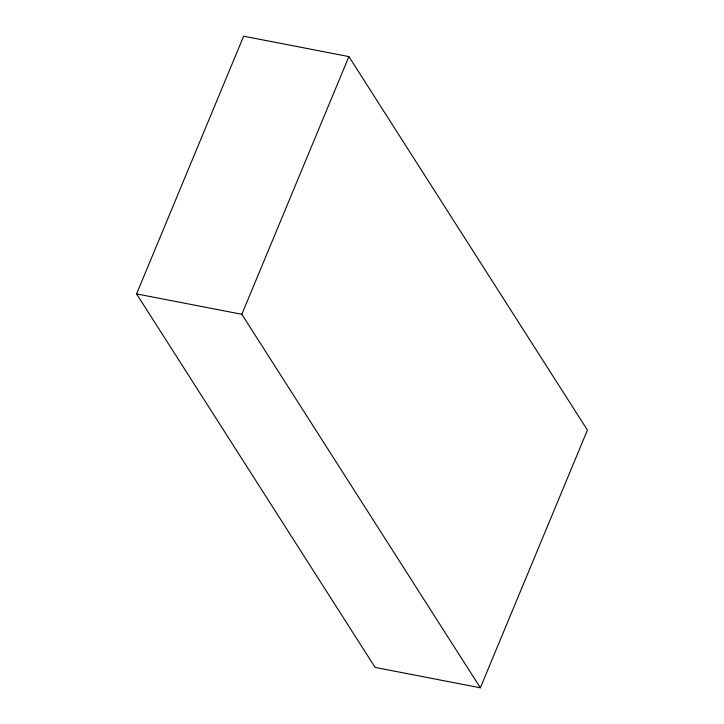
<?xml version="1.0" encoding="UTF-8"?>
<svg xmlns="http://www.w3.org/2000/svg" width="724" height="724" viewBox="0 0 724 724"><rect width="100%" height="100%" fill="white"/><g stroke="black" fill="none" stroke-linecap="round" stroke-linejoin="round"><path stroke-width="1.09" d="M136.583 293.908L243.644 36.2L348.896 56.59L587.417 430.092L480.356 687.8L375.104 667.41L136.583 293.908L241.834 314.288L480.356 687.8M241.834 314.288L348.896 56.59"/></g></svg>
